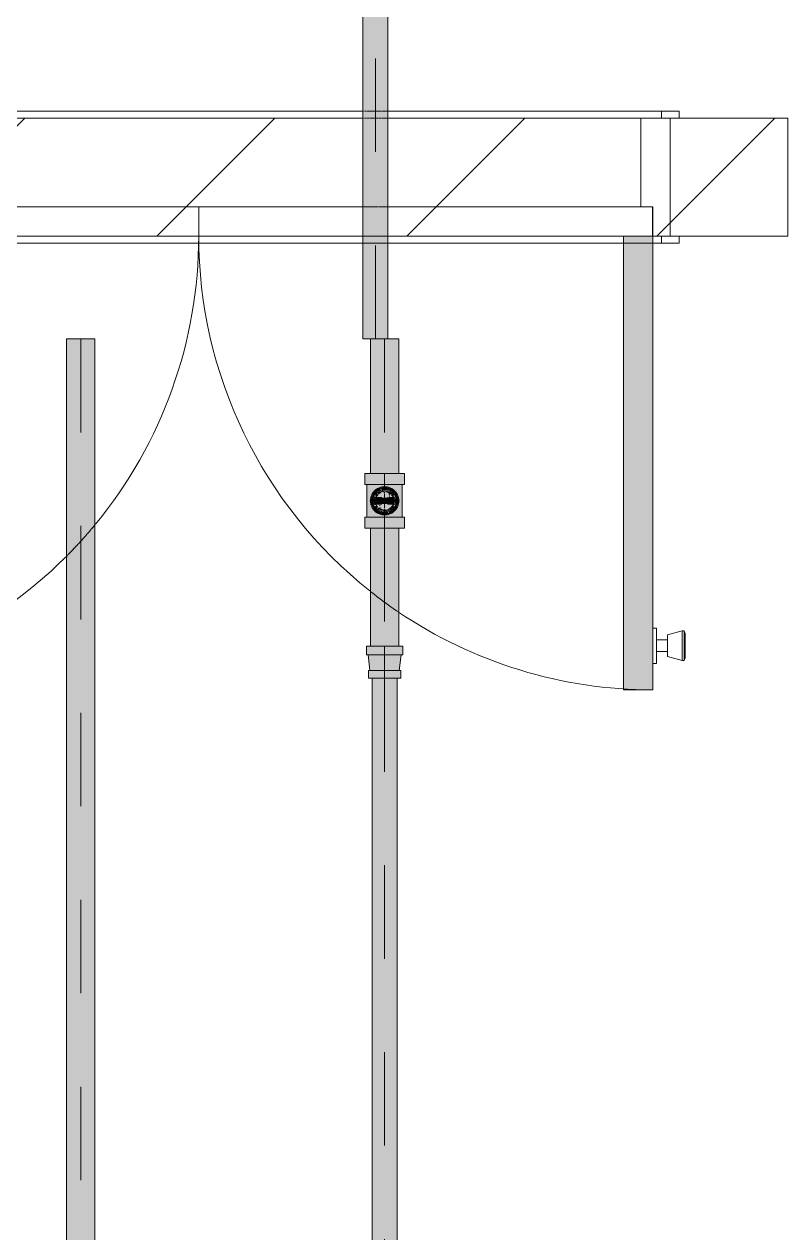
# Model space of a CAD drawing. Header units: millimetres. Extents: x -4000 to 187956, y -58990 to 162485.
# Drawn here: x 31154 to 32450, y 133207 to 135259 of the extents above; entities that cross this region are included whole.
import ezdxf

# ---------------------------------------------------------------- set-up
doc = ezdxf.new("R2010")
doc.units = ezdxf.units.MM
for name, pattern in [('Dash', [600, 300, -300]), ('Dash 1_16_', [317.5, 158.75, -158.75]), ('Dash_2_', [635, 317.5, -317.5])]:
    doc.linetypes.add(name, pattern=pattern)
for name, color, linetype, lineweight in [('A-DETL-GENF', 92, 'Continuous', 9), ('A-DOOR', 31, 'Continuous', 13), ('A-DOOR-FRAM', 31, 'Continuous', 13), ('A-DOOR-HDLN', 31, 'Dash_2_', 13), ('A-WALL', 113, 'Continuous', 13), ('A-WALL-PATT', 111, 'Continuous', 13), ('F-SPRN', 3, 'Continuous', 9), ('P-PIPE', 3, 'Continuous', 9), ('P-PIPE-CNTR', 3, 'Continuous', 9)]:
    doc.layers.add(name, color=color, linetype=linetype, lineweight=lineweight)

# ---------------------------------------------------------------- blocks, each defined once
blk = doc.blocks.new('dcc5a - 1600X2200-V668-0_000')
at = {"layer": 'A-DOOR', "lineweight": 15, "transparency": 33554534}
blk.add_hatch(color=256, dxfattribs=at).paths.add_polyline_path([(-313.2, 924.7), (-363.2, 924.7), (-363.2, 154.2), (-313.2, 154.2), (-313.2, 853.6)])
at = {"layer": 'A-DETL-GENF', "color": 250}
for p, q in [((-416.4, 874.7), (-418.2, 870.2)), ((-418.2, 870.2), (-418.2, 829.2)), ((-418.2, 829.2), (-418.2, 870.2)), ((-412.9, 874.7), (-416.4, 874.7)), ((-416.4, 874.7), (-416.4, 824.7)), ((-416.4, 824.7), (-416.4, 874.7)), ((-388.2, 868.3), (-412.9, 874.7)), ((-412.9, 874.7), (-412.9, 824.7)), ((-412.9, 824.7), (-412.9, 874.7)), ((-388.2, 868.3), (-388.2, 831.1)), ((-388.2, 831.1), (-388.2, 868.3)), ((-363.2, 879.7), (-369.2, 879.7)), ((-369.2, 879.7), (-369.2, 819.7)), ((-369.2, 819.7), (-369.2, 879.7)), ((-363.2, 879.7), (-363.2, 819.7)), ((-363.2, 819.7), (-363.2, 879.7)), ((-369.2, 859.7), (-388.2, 859.7)), ((-388.2, 859.7), (-388.2, 839.7)), ((-388.2, 839.7), (-388.2, 859.7)), ((-369.2, 839.7), (-369.2, 859.7)), ((-369.2, 859.7), (-369.2, 839.7)), ((-418.2, 829.2), (-416.4, 824.7)), ((-416.4, 824.7), (-412.9, 824.7)), ((-412.9, 824.7), (-388.2, 831.1)), ((-388.2, 839.7), (-369.2, 839.7)), ((-369.2, 819.7), (-363.2, 819.7))]:
    blk.add_line(p, q, dxfattribs=at)
at = {"layer": 'A-DOOR', "color": 5, "lineweight": 15}
for p, q in [((-363.2, 924.7), (-363.2, 154.2)), ((-313.2, 924.7), (-363.2, 924.7)), ((-363.2, 924.7), (-363.2, 154.2)), ((-313.2, 924.7), (-363.2, 924.7)), ((-313.2, 154.2), (-313.2, 924.7)), ((-313.2, 154.2), (-313.2, 924.7)), ((-407.7, 154.2), (-407.7, 166.2)), ((-407.7, 166.2), (-363.2, 166.2)), ((-313.2, 166.2), (86.5, 166.2)), ((128.5, 166.2), (1127.8, 166.2)), ((-407.7, -57.8), (-407.7, -45.8)), ((86.6, -57.8), (-407.7, -57.8)), ((1222.3, -57.8), (128.5, -57.8))]:
    blk.add_line(p, q, dxfattribs=at)
at = {"layer": 'A-DOOR', "color": 171, "lineweight": 15}
for p, q in [((-407.7, 154.2), (-407.7, 166.2)), ((-407.7, 166.2), (-377.7, 166.2)), ((-377.7, 166.2), (-377.7, 154.2)), ((-377.7, 166.2), (-377.7, 154.2)), ((-363.2, 166.2), (-377.7, 166.2)), ((86.5, 166.2), (-313.2, 166.2)), ((1127.8, 166.2), (128.5, 166.2)), ((-363.2, 154.2), (-407.7, 154.2)), ((-392.7, 154.2), (-392.7, -45.8)), ((-313.2, 154.2), (-363.2, 154.2)), ((-363.2, 154.2), (-313.2, 154.2)), ((-363.2, 154.2), (-313.2, 154.2)), ((-363.2, 154.2), (86.5, 154.2)), ((86.5, 154.2), (-313.2, 154.2)), ((1127.8, 154.2), (128.5, 154.2)), ((128.5, 154.2), (1177.8, 154.2)), ((-407.7, -57.8), (-407.7, -45.8)), ((-407.7, -45.8), (86.6, -45.8)), ((-377.7, -57.8), (-407.7, -57.8)), ((-392.7, -45.8), (86.6, -45.8)), ((-377.7, -45.8), (-377.7, -57.8)), ((-377.7, -45.8), (-377.7, -57.8)), ((-377.7, -57.8), (86.6, -57.8)), ((128.5, -45.8), (1222.3, -45.8)), ((128.5, -45.8), (1207.3, -45.8)), ((128.5, -57.8), (1192.3, -57.8))]:
    blk.add_line(p, q, dxfattribs=at)
at = {"layer": 'A-DOOR', "color": 173, "lineweight": 15}
blk.add_line((-363.2, 166.2), (-313.2, 166.2), dxfattribs=at)
at = {"layer": 'A-DOOR', "color": 161, "lineweight": 15}
for p, q in [((-313.2, 166.2), (-363.2, 166.2)), ((-392.7, 154.2), (-407.7, 154.2)), ((-407.7, -45.8), (-392.7, -45.8))]:
    blk.add_line(p, q, dxfattribs=at)
at = {"layer": 'A-DOOR', "color": 204, "lineweight": 15}
for p, q in [((87.2, 166.2), (89.1, 166.2)), ((89.3, 166.2), (92.3, 166.2)), ((92.6, 166.2), (96.6, 166.2)), ((97, 166.2), (101.6, 166.2)), ((102.1, 166.2), (107, 166.2)), ((107.5, 166.2), (112.5, 166.2)), ((113, 166.2), (117.6, 166.2)), ((118.1, 166.2), (122, 166.2)), ((122.4, 166.2), (125.5, 166.2)), ((125.8, 166.2), (127.7, 166.2)), ((88.8, -57.8), (87.2, -57.8)), ((91.9, -57.8), (89.3, -57.8)), ((96, -57.8), (92.6, -57.8)), ((121.4, -57.8), (97, -57.8)), ((125, -57.8), (122.4, -57.8)), ((127.4, -57.8), (125.8, -57.8))]:
    blk.add_line(p, q, dxfattribs=at)
at = {"layer": 'A-DOOR', "color": 223, "lineweight": 15}
for p, q in [((89.1, 166.2), (87.2, 166.2)), ((92.3, 166.2), (89.3, 166.2)), ((96.6, 166.2), (92.6, 166.2)), ((101.6, 166.2), (97, 166.2)), ((107, 166.2), (102.1, 166.2)), ((112.5, 166.2), (107.5, 166.2)), ((117.6, 166.2), (113, 166.2)), ((122, 166.2), (118.1, 166.2)), ((125.5, 166.2), (122.4, 166.2)), ((127.7, 166.2), (125.8, 166.2)), ((89.1, 154.2), (87.2, 154.2)), ((87.2, 154.2), (89.1, 154.2)), ((92.3, 154.2), (89.3, 154.2)), ((89.3, 154.2), (92.3, 154.2)), ((96.5, 154.2), (92.6, 154.2)), ((92.6, 154.2), (96.5, 154.2)), ((101.6, 154.2), (97, 154.2)), ((97, 154.2), (101.6, 154.2)), ((107, 154.2), (102.1, 154.2)), ((102.1, 154.2), (107, 154.2)), ((112.4, 154.2), (107.5, 154.2)), ((107.5, 154.2), (112.4, 154.2)), ((117.5, 154.2), (113, 154.2)), ((113, 154.2), (117.5, 154.2)), ((122, 154.2), (118.1, 154.2)), ((118.1, 154.2), (122, 154.2)), ((125.4, 154.2), (122.4, 154.2)), ((122.4, 154.2), (125.4, 154.2)), ((127.7, 154.2), (125.8, 154.2)), ((125.8, 154.2), (127.7, 154.2)), ((87.2, -45.8), (88.8, -45.8)), ((87.2, -45.8), (88.8, -45.8)), ((87.2, -57.8), (88.8, -57.8)), ((89.3, -45.8), (91.9, -45.8)), ((89.3, -45.8), (91.9, -45.8)), ((89.3, -57.8), (91.9, -57.8)), ((92.6, -45.8), (96, -45.8)), ((92.6, -45.8), (96, -45.8)), ((92.6, -57.8), (96, -57.8)), ((97, -45.8), (100.9, -45.8)), ((97, -45.8), (100.9, -45.8)), ((97, -57.8), (121.4, -57.8)), ((102.1, -45.8), (116.9, -45.8)), ((102.1, -45.8), (116.9, -45.8)), ((118.1, -45.8), (121.5, -45.8)), ((118.1, -45.8), (121.5, -45.8)), ((122.4, -45.8), (125, -45.8)), ((122.4, -45.8), (125, -45.8)), ((122.4, -57.8), (125, -57.8)), ((125.8, -45.8), (127.4, -45.8)), ((125.8, -45.8), (127.4, -45.8)), ((125.8, -57.8), (127.4, -57.8))]:
    blk.add_line(p, q, dxfattribs=at)
at = {"layer": 'A-DOOR', "color": 151, "lineweight": 15}
for p, q in [((-377.7, 154.2), (-392.7, 154.2)), ((-377.7, 154.2), (-363.2, 154.2)), ((-363.2, 154.2), (-313.2, 154.2)), ((-313.2, 154.2), (86.5, 154.2)), ((128.5, 154.2), (1127.8, 154.2)), ((-392.7, -45.8), (-377.7, -45.8)), ((86.6, -45.8), (-377.7, -45.8)), ((1192.3, -45.8), (128.5, -45.8))]:
    blk.add_line(p, q, dxfattribs=at)
at = {"layer": 'A-DOOR', "color": 241, "lineweight": 15}
for p, q in [((87.2, 154.2), (89.1, 154.2)), ((89.3, 154.2), (92.3, 154.2)), ((92.6, 154.2), (96.5, 154.2)), ((97, 154.2), (101.6, 154.2)), ((102.1, 154.2), (107, 154.2)), ((107.5, 154.2), (112.4, 154.2)), ((113, 154.2), (117.5, 154.2)), ((118.1, 154.2), (122, 154.2)), ((122.4, 154.2), (125.4, 154.2)), ((125.8, 154.2), (127.7, 154.2)), ((88.8, -45.8), (87.2, -45.8)), ((91.9, -45.8), (89.3, -45.8)), ((96, -45.8), (92.6, -45.8)), ((100.9, -45.8), (97, -45.8)), ((116.9, -45.8), (102.1, -45.8)), ((121.5, -45.8), (118.1, -45.8)), ((125, -45.8), (122.4, -45.8)), ((127.4, -45.8), (125.8, -45.8))]:
    blk.add_line(p, q, dxfattribs=at)
at = {"layer": 'A-DOOR', "color": 5, "lineweight": 15}
for centre, start, end in [((-363.2, 154.2), 55.9345, 90), ((1177.8, 154.2), 90, 135.2902), ((-363.2, 154.2), 0, 51.4478), ((1177.8, 154.2), 140.5914, 180)]:
    blk.add_arc(centre, 770.5, start, end, dxfattribs=at)
at = {"layer": 'A-DOOR', "color": 204, "lineweight": 15}
for centre, start, end in [((-363.2, 154.2), 55.7017, 55.858), ((-363.2, 154.2), 51.6287, 55.6339), ((1177.8, 154.2), 137.1688, 137.7987), ((1177.8, 154.2), 136.5562, 137.1428), ((1177.8, 154.2), 136.0302, 136.5336), ((1177.8, 154.2), 135.6266, 136.0126), ((1177.8, 154.2), 135.3729, 135.6154), ((1177.8, 154.2), 139.0969, 139.6931), ((1177.8, 154.2), 138.4834, 139.0714), ((1177.8, 154.2), 137.8261, 138.4566), ((1177.8, 154.2), 140.1938, 140.4817), ((1177.8, 154.2), 139.7175, 140.1753)]:
    blk.add_arc(centre, 770.5, start, end, dxfattribs=at)
at = {"layer": 'A-DOOR-FRAM', "color": 81, "lineweight": 15}
for p, q in [((-392.7, -45.8), (-392.7, 154.2)), ((-392.7, 154.2), (-363.2, 154.2)), ((-362.7, 154.2), (-362.7, 104.2)), ((-362.7, 154.2), (-362.7, 104.2)), ((-313.2, 154.2), (86.5, 154.2)), ((128.5, 154.2), (1127.8, 154.2)), ((-362.7, 104.2), (-342.7, 104.2)), ((-362.7, 104.2), (86.5, 104.2)), ((-342.7, 104.2), (-342.7, -45.8)), ((-342.7, 104.2), (-342.7, -45.8)), ((86.5, 104.2), (-342.7, 104.2)), ((128.5, 104.2), (1177.3, 104.2)), ((1157.3, 104.2), (128.5, 104.2)), ((86.6, -45.8), (-392.7, -45.8)), ((1207.3, -45.8), (128.5, -45.8))]:
    blk.add_line(p, q, dxfattribs=at)
at = {"layer": 'A-DOOR-FRAM', "color": 71, "lineweight": 15}
for p, q in [((-392.7, 154.2), (-363.2, 154.2)), ((-363.2, 154.2), (-313.2, 154.2)), ((-313.2, 154.2), (-362.7, 154.2)), ((86.5, 154.2), (-313.2, 154.2)), ((1127.8, 154.2), (128.5, 154.2)), ((-342.7, -45.8), (-392.7, -45.8)), ((-342.7, -45.8), (86.6, -45.8)), ((128.5, -45.8), (1157.3, -45.8))]:
    blk.add_line(p, q, dxfattribs=at)
at = {"layer": 'A-DOOR-FRAM', "color": 91, "lineweight": 15}
blk.add_line((-392.7, -45.8), (-392.7, 154.2), dxfattribs=at)
at = {"layer": 'A-DOOR-FRAM', "color": 43, "lineweight": 15}
for p, q in [((87.2, 154.2), (89.1, 154.2)), ((89.3, 154.2), (92.3, 154.2)), ((92.6, 154.2), (96.5, 154.2)), ((97, 154.2), (101.6, 154.2)), ((102.1, 154.2), (107, 154.2)), ((107.5, 154.2), (112.4, 154.2)), ((113, 154.2), (117.5, 154.2)), ((118.1, 154.2), (122, 154.2)), ((122.4, 154.2), (125.4, 154.2)), ((125.8, 154.2), (127.7, 154.2)), ((87.2, 104.2), (89, 104.2)), ((89, 104.2), (87.2, 104.2)), ((89.3, 104.2), (92.2, 104.2)), ((92.2, 104.2), (89.3, 104.2)), ((92.6, 104.2), (96.4, 104.2)), ((96.4, 104.2), (92.6, 104.2)), ((97, 104.2), (101.4, 104.2)), ((101.4, 104.2), (97, 104.2)), ((102.1, 104.2), (106.8, 104.2)), ((106.8, 104.2), (102.1, 104.2)), ((107.5, 104.2), (112.3, 104.2)), ((112.3, 104.2), (107.5, 104.2)), ((113, 104.2), (117.4, 104.2)), ((117.4, 104.2), (113, 104.2)), ((118.1, 104.2), (121.9, 104.2)), ((121.9, 104.2), (118.1, 104.2)), ((122.4, 104.2), (125.3, 104.2)), ((125.3, 104.2), (122.4, 104.2)), ((125.8, 104.2), (127.6, 104.2)), ((127.6, 104.2), (125.8, 104.2)), ((88.8, -45.8), (87.2, -45.8)), ((91.9, -45.8), (89.3, -45.8)), ((96, -45.8), (92.6, -45.8)), ((100.9, -45.8), (97, -45.8)), ((116.9, -45.8), (102.1, -45.8)), ((121.5, -45.8), (118.1, -45.8)), ((125, -45.8), (122.4, -45.8)), ((127.4, -45.8), (125.8, -45.8))]:
    blk.add_line(p, q, dxfattribs=at)
at = {"layer": 'A-DOOR-FRAM', "color": 21, "lineweight": 15}
for p, q in [((89.1, 154.2), (87.2, 154.2)), ((92.3, 154.2), (89.3, 154.2)), ((96.5, 154.2), (92.6, 154.2)), ((101.6, 154.2), (97, 154.2)), ((107, 154.2), (102.1, 154.2)), ((112.4, 154.2), (107.5, 154.2)), ((117.5, 154.2), (113, 154.2)), ((122, 154.2), (118.1, 154.2)), ((125.4, 154.2), (122.4, 154.2)), ((127.7, 154.2), (125.8, 154.2)), ((87.2, -45.8), (88.8, -45.8)), ((89.3, -45.8), (91.9, -45.8)), ((92.6, -45.8), (96, -45.8)), ((97, -45.8), (100.9, -45.8)), ((102.1, -45.8), (116.9, -45.8)), ((118.1, -45.8), (121.5, -45.8)), ((122.4, -45.8), (125, -45.8)), ((125.8, -45.8), (127.4, -45.8))]:
    blk.add_line(p, q, dxfattribs=at)
at = {"layer": 'A-DOOR-HDLN', "color": 171, "linetype": 'Dash', "lineweight": 15}
for p, q in [((-363.2, 154.2), (-363.2, 104.2)), ((86.5, 154.2), (-363.2, 154.2)), ((1177.8, 154.2), (128.5, 154.2)), ((407.3, 104.2), (407.3, 154.2)), ((-363.2, 104.2), (86.5, 104.2)), ((128.5, 104.2), (1177.8, 104.2))]:
    blk.add_line(p, q, dxfattribs=at)
at = {"layer": 'A-DOOR-HDLN', "color": 223, "linetype": 'Dash', "lineweight": 15}
for p, q in [((89.1, 154.2), (87.2, 154.2)), ((92.3, 154.2), (89.3, 154.2)), ((96.5, 154.2), (92.6, 154.2)), ((101.6, 154.2), (97, 154.2)), ((107, 154.2), (102.1, 154.2)), ((112.4, 154.2), (107.5, 154.2)), ((117.5, 154.2), (113, 154.2)), ((122, 154.2), (118.1, 154.2)), ((125.4, 154.2), (122.4, 154.2)), ((127.7, 154.2), (125.8, 154.2)), ((87.2, 104.2), (89, 104.2)), ((89.3, 104.2), (92.2, 104.2)), ((92.6, 104.2), (96.4, 104.2)), ((97, 104.2), (101.4, 104.2)), ((102.1, 104.2), (106.8, 104.2)), ((107.5, 104.2), (112.3, 104.2)), ((113, 104.2), (117.4, 104.2)), ((118.1, 104.2), (121.9, 104.2)), ((122.4, 104.2), (125.3, 104.2)), ((125.8, 104.2), (127.6, 104.2))]:
    blk.add_line(p, q, dxfattribs=at)
blk = doc.blocks.new('CMF2_NHAXUONG_A_rvt-1-0_000')
at = {"layer": 'A-WALL-PATT', "lineweight": 9}
h = blk.add_hatch(dxfattribs=at)
h.set_pattern_fill('FP_13', color=250, style=0, pattern_type=2)
h.set_pattern_definition([(45, (0, 0), (-212.13203, 212.13203), [])])
h.paths.add_polyline_path([(27550, 134899.6), (32449.8, 134899.6), (32449.8, 135099.6), (27349.8, 135099.6), (27350, 134899.6)])
at = {"layer": 'A-WALL', "color": 90, "lineweight": 15}
for p, q in [((31729.1, 135099.6), (29270.9, 135099.6)), ((32449.8, 135099.6), (31770.9, 135099.6)), ((32449.8, 134899.6), (32449.8, 135099.6)), ((29271, 134899.6), (31729, 134899.6)), ((31771, 134899.6), (32449.8, 134899.6))]:
    blk.add_line(p, q, dxfattribs=at)
at = {"layer": 'A-WALL', "color": 53, "lineweight": 15}
for p, q in [((31729.1, 135099.6), (30650.2, 135099.6)), ((32250.2, 135099.6), (31770.9, 135099.6)), ((32250.2, 134899.6), (32250.2, 135099.6)), ((32265.2, 135099.6), (32250.2, 135099.6)), ((30729.7, 134899.6), (31729, 134899.6)), ((31771, 134899.6), (32170.7, 134899.6)), ((32220.7, 134899.6), (32250.2, 134899.6)), ((32250.2, 134899.6), (32265.2, 134899.6))]:
    blk.add_line(p, q, dxfattribs=at)
at = {"layer": 'A-WALL', "color": 14, "lineweight": 15}
for p, q in [((31731.7, 135099.6), (31730.1, 135099.6)), ((31735.1, 135099.6), (31732.5, 135099.6)), ((31739.5, 135099.6), (31736.1, 135099.6)), ((31755.5, 135099.6), (31740.6, 135099.6)), ((31760.5, 135099.6), (31756.6, 135099.6)), ((31764.9, 135099.6), (31761.5, 135099.6)), ((31768.3, 135099.6), (31765.7, 135099.6)), ((31770.4, 135099.6), (31768.7, 135099.6)), ((31729.9, 134899.6), (31731.7, 134899.6)), ((31732.1, 134899.6), (31735.1, 134899.6)), ((31735.5, 134899.6), (31739.5, 134899.6)), ((31740, 134899.6), (31744.5, 134899.6)), ((31745.1, 134899.6), (31750, 134899.6)), ((31750.6, 134899.6), (31755.5, 134899.6)), ((31756, 134899.6), (31760.5, 134899.6)), ((31761, 134899.6), (31764.9, 134899.6)), ((31765.3, 134899.6), (31768.3, 134899.6)), ((31768.5, 134899.6), (31770.4, 134899.6))]:
    blk.add_line(p, q, dxfattribs=at)
at = {"layer": 'A-WALL', "color": 23, "lineweight": 15}
for p, q in [((31731.7, 135099.6), (31730.1, 135099.6)), ((31735.1, 135099.6), (31732.5, 135099.6)), ((31739.5, 135099.6), (31736.1, 135099.6)), ((31755.5, 135099.6), (31740.6, 135099.6)), ((31760.5, 135099.6), (31756.6, 135099.6)), ((31764.9, 135099.6), (31761.5, 135099.6)), ((31768.3, 135099.6), (31765.7, 135099.6)), ((31770.4, 135099.6), (31768.7, 135099.6)), ((31729.9, 134899.6), (31731.7, 134899.6)), ((31732.1, 134899.6), (31735.1, 134899.6)), ((31735.5, 134899.6), (31739.5, 134899.6)), ((31740, 134899.6), (31744.5, 134899.6)), ((31745.1, 134899.6), (31750, 134899.6)), ((31750.6, 134899.6), (31755.5, 134899.6)), ((31756, 134899.6), (31760.5, 134899.6)), ((31761, 134899.6), (31764.9, 134899.6)), ((31765.3, 134899.6), (31768.3, 134899.6)), ((31768.5, 134899.6), (31770.4, 134899.6))]:
    blk.add_line(p, q, dxfattribs=at)
at = {"layer": 'A-WALL', "color": 35, "lineweight": 15}
for p, q in [((32250.2, 134899.6), (32250.2, 135099.6)), ((32449.8, 135099.6), (32265.2, 135099.6)), ((32449.8, 135099.6), (32449.8, 134899.6)), ((32265.2, 134899.6), (32449.8, 134899.6))]:
    blk.add_line(p, q, dxfattribs=at)
at = {"layer": 'A-WALL', "color": 31, "lineweight": 15}
blk.add_line((32170.7, 134899.6), (32220.7, 134899.6), dxfattribs=at)
at = {"layer": 'A-DOOR', "color": 250, "lineweight": 9, "rotation": 180}
blk.add_blockref('dcc5a - 1600X2200-V668-0_000', (31857.5, 135053.8), dxfattribs=at)
blk = doc.blocks.new('Sprinkler_Up - DN20-V223-0_000')
at = {"layer": 'F-SPRN', "transparency": 33554534}
for points in [[(-13.5, 0), (-3.9, 0.7), (-1.7, 2.9), (-1.2, 3.5), (-0.6, 4), (0.6, 4), (1.2, 3.5), (1.7, 2.9), (4.6, 0), (22.2, 0), (18, 13.1), (6.9, 21.2), (-6.9, 21.2), (-18, 13.1), (-22.2, 0)], [(0, -21.2), (6.9, -21.2), (18, -13.1), (22.2, 0), (3.9, -0.7), (1.7, -2.9), (1.2, -3.5), (0.6, -4), (-0.6, -4), (-1.2, -3.5), (-1.7, -2.9), (-4.6, 0), (-22.2, 0), (-18, -13.1), (-6.9, -21.2)], [(0, -16.7), (4.3, -16.1), (11.8, -11.8), (16.1, -4.3), (16.1, 4.3), (11.8, 11.8), (8.3, 14.4), (0, 16.7), (-4.3, 16.1), (-11.8, 11.8), (-16.1, 4.3), (-16.1, -4.3), (-11.8, -11.8), (-8.3, -14.4)], [(0, -15.6), (7.8, -13.5), (13.5, -7.8), (15.1, -4), (15.1, 4), (13.5, 7.8), (7.8, 13.5), (0, 15.6), (-7.8, 13.5), (-11, 11), (-15.1, 4), (-15.1, -4), (-11, -11), (-7.8, -13.5)], [(-10.9, -5.5), (-10.9, 5.4), (-14.5, 5.4), (-14.5, -5.5)], [(-7.7, -5.5), (-7.7, 5.4), (-10.9, 5.4), (-10.9, -5.5)], [(0, -5.5), (0, 5.4), (-7.7, 5.4), (-7.7, -5.5)], [(0, 0), (5.7, 0), (2.9, 4.9), (-2.9, 4.9), (-5.7, 0)], [(-2.9, -4.9), (2.9, -4.9), (5.7, 0), (-5.7, 0)], [(-4.6, 0), (4.6, 0), (0, 4.6)], [(0, -4.6), (4.6, 0), (-4.6, 0)], [(0, -2.6), (1.3, 0), (-1.8, 0)], [(-1.3, 0), (1.8, 0), (0, 2.6)], [(7.7, -5.5), (7.7, 5.4), (0, 5.4), (0, -5.5)], [(10.9, -5.5), (10.9, 5.4), (7.7, 5.4), (7.7, -5.5)], [(14.5, -5.5), (14.5, 5.4), (10.9, 5.4), (10.9, -5.5)]]:
    blk.add_hatch(color=1, dxfattribs=at).paths.add_polyline_path(points)
at = {"layer": 'F-SPRN', "color": 1}
for p, q in [((-11.5, 5.4), (-14.5, 5.4)), ((-14.5, 5.4), (-11.3, 5.4)), ((-14.5, 5.4), (-14.5, 3.7)), ((-14.5, 3.3), (-14.5, 0)), ((-11.5, 5.4), (-11.5, 4)), ((-10.9, 1.9), (-10.9, 3.6)), ((-10.8, 5.4), (-8, 5.4)), ((-8.1, 5.4), (-10.8, 5.4)), ((-8.1, 5.4), (-8.1, 2.8)), ((-8.1, 2.5), (-8.1, 0.7)), ((-7.7, 4.8), (-7.7, 2.7)), ((-7.7, 4.8), (-7.7, 2.7)), ((-7.7, 2.1), (-7.7, 0.5)), ((-7.7, 2.1), (-7.7, 0.5)), ((-6.7, 5.4), (-4.7, 5.4)), ((-5.8, 3.8), (-5.8, 2.2)), ((-2.1, 0), (-2.1, 0)), ((-2.1, 0), (-2.1, -0.1)), ((-0.6, 2), (-0.6, 2)), ((-0.5, 2), (-0.6, 2)), ((-0.4, 2), (-0.5, 2)), ((-0.3, 2.1), (-0.4, 2)), ((0, 2.1), (-0.1, 2.1)), ((1.3, 1.7), (1.2, 1.7)), ((1.3, 1.6), (1.3, 1.7)), ((2.1, 0), (2.1, 0.1)), ((2.1, 0), (2.1, 0)), ((4.7, 5.4), (6.5, 5.4)), ((7.7, 5.4), (10.8, 5.4)), ((7.7, 5.2), (7.7, 2.7)), ((7.7, 5.2), (7.7, 2.7)), ((7.7, 2.3), (7.7, 0.5)), ((7.7, 2.3), (7.7, 0.5)), ((10.8, 5.4), (8.1, 5.4)), ((8.1, 5.4), (8.1, 2.8)), ((8.1, 2.5), (8.1, 0.4)), ((10.9, 5.4), (14.5, 5.4)), ((10.9, 3.6), (10.9, 0.2)), ((14.5, 5.4), (11.5, 5.4)), ((11.5, 5.4), (11.5, 4)), ((11.5, 3), (11.5, 0.2)), ((14.5, 5.4), (14.5, -5.5)), ((-14.5, -1.3), (-14.5, -3.7)), ((-11.1, -5.5), (-14.5, -5.5)), ((-14.5, -5.5), (-11.5, -5.5)), ((-10.9, -2.6), (-10.9, -1.3)), ((-10.8, -5.5), (-8.1, -5.5)), ((-7.8, -5.5), (-10.8, -5.5)), ((-8.1, -4.2), (-8.1, -5.5)), ((-7.7, -2.7), (-7.7, -4)), ((-7.7, -2.7), (-7.7, -4)), ((-7, -5.5), (-5.8, -5.5)), ((-4.8, -5.5), (-7, -5.5)), ((-5.8, -2.3), (-5.8, -3.8)), ((-2.1, -0.1), (-2.1, -0.2)), ((0, -2.1), (0.1, -2.1)), ((7, -5.5), (4.8, -5.5)), ((5.8, -2.2), (5.8, -3.8)), ((5.8, -5.5), (7, -5.5)), ((7.7, -0.5), (7.7, -2.3)), ((7.7, -0.5), (7.7, -2.3)), ((7.7, -2.7), (7.7, -5.4)), ((7.7, -2.7), (7.7, -5.4)), ((10.8, -5.5), (7.7, -5.5)), ((8.1, -0.4), (8.1, -2.5)), ((8.1, -2.8), (8.1, -5.5)), ((8.1, -5.5), (10.8, -5.5)), ((10.9, -0.2), (10.9, -3.6)), ((14.5, -5.5), (10.9, -5.5)), ((11.5, -0.2), (11.5, -3)), ((11.5, -4), (11.5, -5.5)), ((11.5, -5.5), (14.5, -5.5))]:
    blk.add_line(p, q, dxfattribs=at)
at = {"layer": 'F-SPRN', "color": 1, "flags": 128}
for points in [[(-0.8, 1.9), (-0.9, 1.9), (-0.9, 1.9), (-1, 1.8), (-1.1, 1.8), (-1.2, 1.7), (-1.2, 1.7), (-1.3, 1.6), (-1.4, 1.6), (-1.4, 1.5), (-1.5, 1.5), (-1.5, 1.4), (-1.6, 1.3), (-1.6, 1.3), (-1.7, 1.2), (-1.7, 1.1), (-1.8, 1.1), (-1.8, 1), (-1.9, 0.9), (-1.9, 0.8), (-1.9, 0.8), (-2, 0.7), (-2, 0.6), (-2, 0.5), (-2, 0.5), (-2, 0.4), (-2.1, 0.3), (-2.1, 0.2), (-2.1, 0.1), (-2.1, 0)], [(-0.6, 2), (-0.7, 2), (-0.8, 1.9)], [(-0.1, 2.1), (-0.1, 2.1), (-0.2, 2.1), (-0.3, 2.1)], [(1.2, 1.7), (1.1, 1.7), (1.1, 1.8), (1, 1.8), (0.9, 1.9), (0.8, 1.9), (0.8, 1.9), (0.7, 2), (0.6, 2), (0.5, 2), (0.4, 2), (0.4, 2), (0.3, 2.1), (0.2, 2.1), (0.1, 2.1), (0, 2.1)], [(2.1, 0.1), (2.1, 0.2), (2.1, 0.2), (2.1, 0.3), (2, 0.4), (2, 0.5), (2, 0.6), (2, 0.7), (1.9, 0.7), (1.9, 0.8), (1.9, 0.9), (1.8, 1), (1.8, 1), (1.8, 1.1), (1.7, 1.2), (1.7, 1.2), (1.6, 1.3), (1.6, 1.4), (1.5, 1.4), (1.4, 1.5), (1.4, 1.5), (1.3, 1.6)], [(-2.1, -0.2), (-2.1, -0.2), (-2.1, -0.3)], [(-2.1, -0.3), (-2, -0.4), (-2, -0.5), (-2, -0.6), (-2, -0.7), (-1.9, -0.7), (-1.9, -0.8), (-1.9, -0.9), (-1.8, -1), (-1.8, -1), (-1.8, -1.1), (-1.7, -1.2), (-1.7, -1.2), (-1.6, -1.3), (-1.6, -1.4), (-1.5, -1.4), (-1.4, -1.5), (-1.4, -1.5), (-1.3, -1.6), (-1.3, -1.7), (-1.2, -1.7), (-1.1, -1.7), (-1.1, -1.8), (-1, -1.8), (-0.9, -1.9), (-0.8, -1.9), (-0.8, -1.9), (-0.7, -2), (-0.6, -2), (-0.5, -2), (-0.4, -2), (-0.4, -2), (-0.3, -2.1), (-0.2, -2.1), (-0.1, -2.1), (0, -2.1)], [(0.1, -2.1), (0.1, -2.1), (0.2, -2.1), (0.3, -2.1), (0.4, -2), (0.5, -2), (0.6, -2), (0.6, -2), (0.7, -2), (0.8, -1.9), (0.9, -1.9), (0.9, -1.9), (1, -1.8), (1.1, -1.8), (1.2, -1.7), (1.2, -1.7), (1.3, -1.6), (1.4, -1.6), (1.4, -1.5), (1.5, -1.5), (1.5, -1.4), (1.6, -1.3), (1.6, -1.3), (1.7, -1.2), (1.7, -1.1), (1.8, -1.1), (1.8, -1), (1.9, -0.9), (1.9, -0.8), (1.9, -0.8), (2, -0.7), (2, -0.6), (2, -0.5), (2, -0.5), (2, -0.4), (2.1, -0.3), (2.1, -0.2), (2.1, -0.1), (2.1, 0)]]:
    blk.add_lwpolyline(points, dxfattribs=at)
at = {"layer": 'F-SPRN', "color": 1}
for radius, start, end in [(22.2, 360, 180), (21.9, 108.2621, 125.7507), (21.9, 99.348, 107.901), (21.9, 90.145, 98.8503), (21.9, 72.5583, 89.4624), (21.9, 54.2493, 71.7379), (21.9, 165.6773, 179.2615), (21.9, 144.7698, 164.8151), (21.9, 126.6942, 143.2701), (16.7, 167.6802, 180), (16.7, 167.6802, 180), (16.7, 155.3879, 164.9693), (16.7, 155.3879, 164.9693), (15.6, 166.4265, 180), (15.6, 166.4265, 180), (15.6, 150.9409, 165), (15.6, 159.6139, 165), (16.7, 136.7213, 149.931), (16.7, 136.7213, 149.931), (15.6, 150.9409, 156.3845), (15.6, 138.4214, 150), (15.6, 138.4214, 150), (16.7, 121.4181, 130.5751), (16.7, 121.4181, 130.5751), (15.6, 120.5262, 133.2078), (15.6, 120.5262, 133.2078), (16.7, 106.5995, 120), (16.7, 106.5995, 120), (15.6, 114.4363, 119.9813), (15.6, 114.4363, 119.9813), (4.63, 155.7832, 180), (4.63, 155.7832, 180), (16.7, 96.4143, 105), (16.7, 96.4143, 105), (4.63, 109.0192, 138.2703), (4.63, 109.0192, 138.2703), (15.6, 95.5762, 100.6843), (15.6, 95.5762, 100.6843), (2.56, 109.0192, 168.8278), (2.56, 109.0192, 168.8278), (2.04, 109.0192, 180), (16.7, 83.0684, 90), (16.7, 83.0684, 90), (4.63, 17.9592, 90), (4.63, 17.9592, 90), (3.81, 57.0577, 90), (2.56, 14.5599, 90), (2.56, 14.5599, 90), (2.04, 10.4703, 90), (15.6, 75.573, 80.5892), (15.6, 75.573, 80.5892), (3.81, 16.1605, 43.8358), (15.6, 67.5614, 74.5481), (15.6, 67.5614, 74.5481), (16.7, 60, 75), (16.7, 60, 75), (15.6, 60.0187, 65.5637), (15.6, 60.0187, 65.5637), (15.6, 46.7922, 60), (15.6, 46.7922, 60), (16.7, 49.4249, 58.5819), (16.7, 49.4249, 58.5819), (15.6, 30, 41.5786), (15.6, 30, 41.5786), (16.7, 30, 43.2787), (16.7, 30, 43.2787), (21.9, 36.7299, 53.3058), (15.6, 23.6155, 29.5646), (15.6, 15, 29.5646), (15.6, 15, 20.3861), (16.7, 15, 24.6121), (16.7, 15, 24.6121), (15.6, 360, 13.6618), (15.6, 0, 13.6618), (16.7, 360, 12.3198), (16.7, 0, 12.3198), (21.9, 15.1849, 35.2302), (21.9, 0.7385, 14.3227), (22.2, 180, 360), (21.9, 180.7385, 194.3227), (21.9, 195.1849, 215.2302), (21.9, 216.7299, 233.3058), (16.7, 180, 192.3198), (16.7, 180, 192.3198), (16.7, 195.0307, 204.6121), (16.7, 195.0307, 204.6121), (15.6, 181.9082, 193.6618), (15.6, 181.9082, 193.6618), (15.6, 197.3339, 209.5646), (15.6, 197.3339, 209.5646), (16.7, 210.069, 223.2787), (16.7, 210.069, 223.2787), (15.6, 212.5472, 221.5786), (15.6, 212.5472, 221.5786), (21.9, 234.2493, 251.7379), (16.7, 229.4249, 238.5819), (16.7, 229.4249, 238.5819), (15.6, 233.795, 240), (15.6, 233.795, 240), (16.7, 240, 255), (16.7, 240, 255), (15.6, 240.0187, 254.5481), (15.6, 240.0187, 254.5481), (4.63, 197.9592, 0), (4.63, 197.9592, 270), (15.6, 255, 267.64), (15.6, 255, 267.64), (3.81, 196.1605, 360), (2.56, 191.1677, 0), (2.56, 191.1677, 360), (2.04, 190.4703, 0), (16.7, 263.0684, 270), (16.7, 263.0684, 270), (4.63, 270, 360), (15.6, 275.5762, 280.6843), (15.6, 275.5762, 280.6843), (16.7, 276.4143, 285), (16.7, 276.4143, 285), (16.7, 286.5995, 300), (16.7, 286.5995, 300), (15.6, 294.4363, 299.9813), (15.6, 294.4363, 299.9813), (21.9, 288.2621, 305.7507), (15.6, 300, 313.2078), (15.6, 300, 313.2078), (16.7, 301.4181, 310.5751), (16.7, 301.4181, 310.5751), (15.6, 318.4214, 330), (15.6, 318.4214, 330), (16.7, 316.7213, 330), (16.7, 316.7213, 330), (21.9, 306.6942, 323.2701), (15.6, 330.4354, 345), (15.6, 330.4354, 336.3845), (15.6, 339.6139, 345), (15.6, 346.3382, 360), (15.6, 346.3382, 360), (16.7, 335.3879, 345), (16.7, 335.3879, 345), (16.7, 347.6802, 360), (16.7, 347.6802, 360), (21.9, 324.7698, 344.8151), (21.9, 345.6773, 359.2615), (21.9, 252.5583, 269.4624), (21.9, 270.145, 278.8503), (21.9, 279.348, 287.901)]:
    blk.add_arc((0, 0), radius, start, end, dxfattribs=at)
blk = doc.blocks.new('Steel_Transition_Threaded_HoaPhat - Standard-V190-0_000')
at = {"layer": 'P-PIPE', "lineweight": 13, "transparency": 33554534}
h = blk.add_hatch(color=1, dxfattribs=at)
h.paths.add_polyline_path([(6750, 128427.6), (6755.8, 128428.4), (6761.3, 128430.6), (6765.9, 128434.2), (6769.5, 128438.8), (6771.7, 128444.3), (6772.5, 128450.1), (6771.7, 128455.9), (6769.5, 128461.3), (6765.9, 128466), (6761.3, 128469.6), (6755.8, 128471.8), (6750, 128472.6), (6744.2, 128471.8), (6738.8, 128469.6), (6734.1, 128466), (6730.5, 128461.3), (6728.3, 128455.9), (6727.5, 128450.1), (6728.3, 128444.3), (6730.5, 128438.8), (6734.1, 128434.2), (6738.8, 128430.6), (6744.2, 128428.4)])
h.paths.add_polyline_path([(6750, 128430), (6744.8, 128430.7), (6740, 128432.7), (6735.8, 128435.9), (6732.6, 128440), (6730.6, 128444.9), (6729.9, 128450.1), (6730.6, 128455.3), (6732.6, 128460.1), (6735.8, 128464.3), (6740, 128467.5), (6744.8, 128469.5), (6750, 128470.2), (6755.2, 128469.5), (6760.1, 128467.5), (6764.2, 128464.3), (6767.4, 128460.1), (6769.4, 128455.3), (6770.1, 128450.1), (6769.4, 128444.9), (6767.4, 128440), (6764.2, 128435.9), (6760.1, 128432.7), (6755.2, 128430.7)])
for points in [[(6750, 128430), (6750, 128433.7), (6741.8, 128435.9), (6735.8, 128441.9), (6733.6, 128450.1), (6735.8, 128458.3), (6741.8, 128464.3), (6750, 128466.5), (6750, 128470.2), (6744.8, 128469.5), (6740, 128467.5), (6735.8, 128464.3), (6732.6, 128460.1), (6730.6, 128455.3), (6729.9, 128450.1), (6730.6, 128444.9), (6732.6, 128440), (6735.8, 128435.9), (6740, 128432.7), (6744.8, 128430.7)], [(6750, 128431.6), (6754.8, 128432.2), (6759.3, 128434.1), (6763.1, 128437), (6766, 128440.8), (6767.9, 128445.3), (6768.5, 128450.1), (6767.9, 128454.9), (6766, 128459.3), (6763.1, 128463.2), (6759.3, 128466.1), (6754.8, 128468), (6750, 128468.6), (6745.2, 128468), (6740.8, 128466.1), (6736.9, 128463.2), (6734, 128459.3), (6732.1, 128454.9), (6731.5, 128450.1), (6732.1, 128445.3), (6734, 128440.8), (6736.9, 128437), (6740.8, 128434.1), (6745.2, 128432.2)], [(6750, 128430), (6755.2, 128430.7), (6760.1, 128432.7), (6764.2, 128435.9), (6767.4, 128440), (6769.4, 128444.9), (6770.1, 128450.1), (6769.4, 128455.3), (6767.4, 128460.1), (6764.2, 128464.3), (6760.1, 128467.5), (6755.2, 128469.5), (6750, 128470.2), (6750, 128466.5), (6758.2, 128464.3), (6764.2, 128458.3), (6766.4, 128450.1), (6764.2, 128441.9), (6758.2, 128435.9), (6750, 128433.7)]]:
    blk.add_hatch(color=1, dxfattribs=at).paths.add_polyline_path(points)
at = {"layer": 'P-PIPE', "color": 20, "lineweight": 13}
for radius, start, end in [(22.5, 90, 270), (22.5, 165, 180), (22.5, 150, 165), (22.5, 135, 150), (20.1, 150, 162.7449), (18.5, 157.6232, 165), (18.5, 157.6232, 165), (20.1, 135, 148.1553), (18.5, 136.4297, 150), (18.5, 136.4297, 150), (22.5, 120, 135), (16.4, 158.0319, 163.506), (20.1, 128.8856, 135), (16.4, 143.5463, 150), (18.5, 123.4976, 133.2041), (18.5, 123.4976, 133.2041), (20.1, 120, 125.0043), (22.5, 105, 120), (16.4, 121.0738, 128.0319), (20.1, 109.6859, 120), (18.5, 106.819, 120), (18.5, 106.819, 120), (16.4, 115.1607, 120), (16.4, 107.4657, 111.9681), (22.5, 90, 105), (20.1, 100.9975, 105), (18.5, 91.4353, 103.2046), (18.5, 91.4353, 103.2046), (16.4, 96.2132, 104.6042), (20.1, 90.5246, 98.5089), (22.5, 75, 90), (22.5, 270, 90), (18.5, 78.0986, 90), (18.5, 78.0986, 90), (20.1, 75.0607, 87.9279), (18.5, 60, 75), (18.5, 60, 75), (16.4, 66.9681, 72.9388), (20.1, 60, 75), (22.5, 60, 75), (16.4, 50.4733, 56.6389), (20.1, 54.9957, 60), (18.5, 46.7959, 56.5024), (18.5, 46.7959, 56.5024), (22.5, 45, 60), (20.1, 45, 51.1144), (16.4, 30, 38.0319), (18.5, 30, 43.5703), (18.5, 30, 43.5703), (20.1, 31.8447, 45), (22.5, 30, 45), (18.5, 15, 22.3768), (18.5, 15, 22.3768), (20.1, 17.2551, 30), (22.5, 15, 30), (22.5, 0, 15), (22.5, 180, 195), (22.5, 195, 210), (20.1, 166.0499, 180), (20.1, 180, 193.9501), (22.5, 210, 225), (20.1, 197.2551, 210), (18.5, 166.5939, 193.4061), (18.5, 166.5939, 180), (18.5, 180, 193.4061), (18.5, 195, 202.3768), (18.5, 195, 202.3768), (20.1, 211.8447, 225), (16.4, 168.5467, 178.9063), (16.4, 184.8393, 191.4533), (18.5, 210, 223.5703), (18.5, 210, 223.5703), (20.1, 225, 231.1144), (16.4, 210.6635, 216.4537), (18.5, 226.7959, 236.5024), (18.5, 226.7959, 236.5024), (16.4, 230.4733, 236.6389), (16.4, 240, 246.5955), (16.4, 293.4045, 300), (18.5, 303.4976, 313.2041), (18.5, 303.4976, 313.2041), (20.1, 308.8856, 315), (18.5, 316.4297, 330), (18.5, 316.4297, 330), (20.1, 315, 328.1553), (16.4, 338.0319, 342.8691), (22.5, 315, 330), (16.4, 353.5463, 8.0319), (18.5, 337.6232, 345), (18.5, 337.6232, 345), (20.1, 330, 342.7449), (18.5, 346.5939, 13.4061), (18.5, 0, 13.4061), (18.5, 346.5939, 0), (20.1, 0, 13.9501), (20.1, 346.0499, 0), (22.5, 330, 345), (22.5, 345, 0), (22.5, 225, 240), (20.1, 234.9957, 240), (22.5, 240, 255), (20.1, 240, 255), (18.5, 240, 255), (18.5, 240, 255), (22.5, 255, 270), (16.4, 250.3629, 255), (20.1, 255.0607, 267.9279), (18.5, 258.0986, 270), (18.5, 258.0986, 270), (16.4, 264.1652, 268.506), (22.5, 270, 285), (20.1, 270.5246, 278.5089), (18.5, 271.4353, 283.2046), (18.5, 271.4353, 283.2046), (16.4, 276.2132, 283.9063), (20.1, 280.9975, 285), (16.4, 287.4657, 291.9681), (18.5, 286.819, 300), (18.5, 286.819, 300), (22.5, 285, 300), (20.1, 289.6859, 300), (20.1, 300, 305.0043), (22.5, 300, 315)]:
    blk.add_arc((6750, 128450.1), radius, start, end, dxfattribs=at)

msp = doc.modelspace()

# ---------------------------------------------------------------- block references
at = {"lineweight": 5}
msp.add_blockref('CMF2_NHAXUONG_A_rvt-1-0_000', (0, 0), dxfattribs=at)

# ---------------------------------------------------------------- next in the draw order: hatches: boundary and pattern name
at = {"layer": 'P-PIPE', "lineweight": 5, "transparency": 33554534}
for points in [[(31750, 134725.1), (31750, 136406.5), (31728.9, 136406.5), (31729.6, 134725.1), (31744.5, 134725.1)], [(31750, 134725.1), (31771.1, 134725.1), (31770.4, 136406.5), (31750, 136406.5), (31750, 135076.2)]]:
    msp.add_hatch(color=1, dxfattribs=at).paths.add_polyline_path(points)
at = {"layer": 'P-PIPE', "transparency": 33554534}
for points in [[(31243.8, 126503.5), (31250, 126503.5), (31250, 134725.1), (31225.9, 134725.1), (31226.7, 126503.5), (31237.9, 126503.5)], [(31256.2, 126503.5), (31274.1, 126503.5), (31273.3, 134725.1), (31250, 134725.1), (31250, 126503.5)], [(31742.3, 134496.4), (31765.6, 134496.4), (31765.6, 134725.1), (31741.5, 134725.1), (31741.5, 134496.4)], [(31788.9, 134496.4), (31789.8, 134496.4), (31788.9, 134725.1), (31765.6, 134725.1), (31765.6, 134496.4), (31786.5, 134496.4)], [(31733, 134478), (31765.6, 134478), (31765.6, 134496.4), (31731.8, 134496.4), (31731.8, 134478)], [(31774.4, 134478), (31799.4, 134478), (31798.3, 134496.4), (31765.6, 134496.4), (31765.6, 134478)], [(31757.9, 134422.3), (31765.6, 134422.3), (31765.6, 134428.9), (31758.2, 134430.3), (31751.9, 134434), (31747.4, 134439.4), (31744.8, 134446.3), (31744.8, 134453.9), (31747.4, 134460.8), (31751.9, 134466.2), (31758.2, 134469.9), (31765.6, 134471.2), (31765.6, 134478), (31735.6, 134478), (31736.6, 134422.3), (31754.2, 134422.3)], [(31765.6, 134426), (31771.9, 134426.8), (31777.7, 134429.2), (31782.7, 134433), (31786.5, 134438), (31788.9, 134443.8), (31789.7, 134450.1), (31788.9, 134456.3), (31786.5, 134462.1), (31782.7, 134467.1), (31777.7, 134471), (31771.9, 134473.4), (31765.6, 134474.2), (31759.4, 134473.4), (31753.6, 134471), (31748.6, 134467.1), (31744.7, 134462.1), (31742.3, 134456.3), (31741.5, 134450.1), (31742.3, 134443.8), (31744.7, 134438), (31748.6, 134433), (31753.6, 134429.2), (31759.4, 134426.8)], [(31786.8, 134422.3), (31795.6, 134422.3), (31794.6, 134478), (31765.6, 134478), (31765.6, 134471.2), (31773.1, 134469.9), (31779.3, 134466.2), (31783.9, 134460.8), (31786.4, 134453.9), (31786.4, 134446.3), (31783.9, 134439.4), (31779.3, 134434), (31773.1, 134430.3), (31765.6, 134428.9), (31765.6, 134422.3), (31783.7, 134422.3)], [(31757.3, 134435.6), (31758.4, 134437.6), (31757.3, 134441.7), (31758.4, 134445.9), (31761.5, 134449), (31772.9, 134454.3), (31774, 134458.4), (31772.9, 134462.6), (31771.5, 134464.3), (31765.6, 134466.8), (31757.3, 134464.6), (31751.2, 134458.4), (31748.9, 134450.1), (31751.2, 134441.7), (31753.8, 134438.3)], [(31765.6, 134433.4), (31774, 134435.6), (31777.4, 134438.3), (31781.8, 134445.8), (31781.8, 134454.4), (31777.4, 134461.9), (31774, 134464.6), (31765.6, 134466.8), (31761.3, 134466.2), (31753.8, 134461.9), (31749.5, 134454.4), (31749.5, 134445.8), (31753.8, 134438.3), (31757.3, 134435.6)], [(31734.2, 134403.8), (31765.6, 134403.8), (31765.6, 134422.3), (31731.8, 134422.3), (31733, 134403.8)], [(31774.4, 134403.8), (31799.4, 134403.8), (31798.3, 134422.3), (31765.6, 134422.3), (31765.6, 134403.8)], [(31759.4, 134203.5), (31765.6, 134203.5), (31765.6, 134403.8), (31741.5, 134403.8), (31742.3, 134203.5), (31753.6, 134203.5)], [(31765.6, 134203.5), (31789.8, 134203.5), (31788.9, 134403.8), (31765.6, 134403.8), (31765.6, 134346.2)], [(31765.6, 134188.6), (31796.4, 134188.6), (31795.4, 134203.5), (31734.8, 134203.5), (31735.9, 134188.6), (31757.7, 134188.6)], [(31787.1, 134162.2), (31790.4, 134162.2), (31792.8, 134188.6), (31737.5, 134188.6), (31741.7, 134162.2), (31783.1, 134162.2)], [(31739.2, 134148.9), (31793, 134148.9), (31792, 134162.2), (31738.3, 134162.2), (31738.3, 134148.9)], [(31765.6, 131494.3), (31765.6, 134148.9), (31744.5, 134148.9), (31745.3, 131494.3), (31760.2, 131494.3)], [(31765.6, 131494.3), (31786.7, 131494.3), (31786, 134148.9), (31765.6, 134148.9), (31765.6, 131499.1)]]:
    msp.add_hatch(color=1, dxfattribs=at).paths.add_polyline_path(points)

# ---------------------------------------------------------------- next in the draw order: linework, layer by layer
at = {"layer": 'P-PIPE', "color": 20, "lineweight": 13}
for p, q in [((31728.9, 136406.5), (31728.9, 134725.1)), ((31771.1, 134725.1), (31771.1, 136406.5)), ((31225.9, 134725.1), (31225.9, 126503.5)), ((31274.1, 134725.1), (31225.9, 134725.1)), ((31274.1, 126503.5), (31274.1, 134725.1)), ((31728.9, 134725.1), (31789.8, 134725.1)), ((31741.5, 134725.1), (31741.5, 134496.4)), ((31789.8, 134496.4), (31789.8, 134725.1)), ((31731.8, 134496.4), (31731.8, 134478)), ((31733, 134496.4), (31731.8, 134496.4)), ((31765.6, 134496.4), (31731.8, 134496.4)), ((31736.4, 134496.4), (31733, 134496.4)), ((31741.5, 134496.4), (31736.4, 134496.4)), ((31741.5, 134496.4), (31748.6, 134496.4)), ((31748.5, 134496.4), (31742.3, 134496.4)), ((31765.6, 134496.4), (31748.7, 134496.4)), ((31748.7, 134496.4), (31782.5, 134496.4)), ((31782.5, 134496.4), (31765.6, 134496.4)), ((31799.4, 134496.4), (31765.6, 134496.4)), ((31789, 134496.4), (31782.7, 134496.4)), ((31782.7, 134496.4), (31789.8, 134496.4)), ((31794.9, 134496.4), (31789.8, 134496.4)), ((31798.3, 134496.4), (31794.9, 134496.4)), ((31799.4, 134496.4), (31798.3, 134496.4)), ((31799.4, 134478), (31799.4, 134496.4)), ((31731.8, 134478), (31733, 134478)), ((31731.8, 134478), (31765.6, 134478)), ((31733, 134478), (31735.4, 134478)), ((31735.6, 134478), (31735.6, 134422.3)), ((31756.8, 134478), (31735.6, 134478)), ((31736.6, 134478), (31735.6, 134478)), ((31736.6, 134478), (31756.9, 134478)), ((31739.6, 134478), (31736.6, 134478)), ((31744.4, 134478), (31739.6, 134478)), ((31750.6, 134478), (31744.4, 134478)), ((31756.8, 134478), (31750.6, 134478)), ((31757.8, 134478), (31765.6, 134478)), ((31765.6, 134478), (31757.9, 134478)), ((31765.6, 134478), (31757.9, 134478)), ((31765.6, 134478), (31773.4, 134478)), ((31765.6, 134478), (31799.4, 134478)), ((31773.4, 134478), (31765.6, 134478)), ((31773.4, 134478), (31765.6, 134478)), ((31774.4, 134478), (31794.7, 134478)), ((31795.6, 134478), (31774.4, 134478)), ((31780.6, 134478), (31774.4, 134478)), ((31786.8, 134478), (31780.6, 134478)), ((31791.6, 134478), (31786.8, 134478)), ((31794.6, 134478), (31791.6, 134478)), ((31795.6, 134478), (31794.6, 134478)), ((31795.6, 134422.3), (31795.6, 134478)), ((31795.8, 134478), (31798.3, 134478)), ((31798.3, 134478), (31799.4, 134478)), ((31731.8, 134422.3), (31731.8, 134403.8)), ((31733, 134422.3), (31731.8, 134422.3)), ((31765.6, 134422.3), (31731.8, 134422.3)), ((31735.4, 134422.3), (31733, 134422.3)), ((31735.6, 134422.3), (31756.8, 134422.3)), ((31735.6, 134422.3), (31736.6, 134422.3)), ((31756.9, 134422.3), (31736.6, 134422.3)), ((31736.6, 134422.3), (31739.6, 134422.3)), ((31739.6, 134422.3), (31744.4, 134422.3)), ((31744.4, 134422.3), (31750.6, 134422.3)), ((31750.6, 134422.3), (31756.8, 134422.3)), ((31765.6, 134422.3), (31757.8, 134422.3)), ((31757.9, 134422.3), (31765.6, 134422.3)), ((31757.9, 134422.3), (31765.6, 134422.3)), ((31773.4, 134422.3), (31765.6, 134422.3)), ((31799.4, 134422.3), (31765.6, 134422.3)), ((31765.6, 134422.3), (31773.4, 134422.3)), ((31765.6, 134422.3), (31773.4, 134422.3)), ((31794.7, 134422.3), (31774.4, 134422.3)), ((31774.4, 134422.3), (31795.6, 134422.3)), ((31774.4, 134422.3), (31780.6, 134422.3)), ((31780.6, 134422.3), (31786.8, 134422.3)), ((31786.8, 134422.3), (31791.6, 134422.3)), ((31791.6, 134422.3), (31794.6, 134422.3)), ((31794.6, 134422.3), (31795.6, 134422.3)), ((31798.3, 134422.3), (31795.8, 134422.3)), ((31799.4, 134422.3), (31798.3, 134422.3)), ((31799.4, 134403.8), (31799.4, 134422.3)), ((31731.8, 134403.8), (31733, 134403.8)), ((31731.8, 134403.8), (31765.6, 134403.8)), ((31733, 134403.8), (31736.4, 134403.8)), ((31736.4, 134403.8), (31741.5, 134403.8)), ((31741.5, 134403.8), (31741.5, 134203.5)), ((31748.6, 134403.8), (31741.5, 134403.8)), ((31742.3, 134403.8), (31748.5, 134403.8)), ((31748.7, 134403.8), (31765.6, 134403.8)), ((31782.5, 134403.8), (31748.7, 134403.8)), ((31765.6, 134403.8), (31782.5, 134403.8)), ((31765.6, 134403.8), (31799.4, 134403.8)), ((31782.7, 134403.8), (31789, 134403.8)), ((31789.8, 134403.8), (31782.7, 134403.8)), ((31789.8, 134403.8), (31794.9, 134403.8)), ((31789.8, 134203.5), (31789.8, 134403.8)), ((31794.9, 134403.8), (31798.3, 134403.8)), ((31798.3, 134403.8), (31799.4, 134403.8)), ((31734.8, 134203.5), (31734.8, 134188.6)), ((31796.4, 134203.5), (31734.8, 134203.5)), ((31735.9, 134203.5), (31734.8, 134203.5)), ((31739, 134203.5), (31735.9, 134203.5)), ((31741.3, 134203.5), (31739, 134203.5)), ((31741.5, 134203.5), (31743.7, 134203.5)), ((31743.8, 134203.5), (31742.1, 134203.5)), ((31786.6, 134203.5), (31744.6, 134203.5)), ((31744.7, 134203.5), (31786.5, 134203.5)), ((31789.1, 134203.5), (31787.4, 134203.5)), ((31787.6, 134203.5), (31789.8, 134203.5)), ((31792.3, 134203.5), (31790, 134203.5)), ((31795.4, 134203.5), (31792.3, 134203.5)), ((31796.4, 134203.5), (31795.4, 134203.5)), ((31796.4, 134188.6), (31796.4, 134203.5)), ((31734.8, 134188.6), (31735.9, 134188.6)), ((31734.8, 134188.6), (31796.4, 134188.6)), ((31735.9, 134188.6), (31737.3, 134188.6)), ((31737.5, 134188.6), (31740.8, 134162.2)), ((31739, 134188.6), (31757.7, 134188.6)), ((31758.3, 134188.6), (31772.9, 134188.6)), ((31773.6, 134188.6), (31792.3, 134188.6)), ((31790.4, 134162.2), (31793.7, 134188.6)), ((31794, 134188.6), (31795.4, 134188.6)), ((31795.4, 134188.6), (31796.4, 134188.6)), ((31738.3, 134162.2), (31738.3, 134148.9)), ((31793, 134162.2), (31738.3, 134162.2)), ((31739.2, 134162.2), (31738.3, 134162.2)), ((31740.6, 134162.2), (31739.2, 134162.2)), ((31758.5, 134162.2), (31741.9, 134162.2)), ((31772.1, 134162.2), (31759.2, 134162.2)), ((31789.3, 134162.2), (31772.7, 134162.2)), ((31792, 134162.2), (31790.6, 134162.2)), ((31793, 134162.2), (31792, 134162.2)), ((31793, 134148.9), (31793, 134162.2)), ((31738.3, 134148.9), (31739.2, 134148.9)), ((31738.3, 134148.9), (31793, 134148.9)), ((31739.2, 134148.9), (31741.9, 134148.9)), ((31741.9, 134148.9), (31744.4, 134148.9)), ((31744.5, 134148.9), (31744.5, 131494.3)), ((31745.3, 134148.9), (31744.5, 134148.9)), ((31747.3, 134148.9), (31784, 134148.9)), ((31783.9, 134148.9), (31747.4, 134148.9)), ((31786.7, 134148.9), (31786, 134148.9)), ((31786.7, 131494.3), (31786.7, 134148.9)), ((31786.9, 134148.9), (31789.3, 134148.9)), ((31789.3, 134148.9), (31792, 134148.9)), ((31792, 134148.9), (31793, 134148.9))]:
    msp.add_line(p, q, dxfattribs=at)
for radius, start, end in [(24.1, 90, 270), (24.1, 120, 135), (21.1, 108.8679, 125.8689), (24.1, 105, 120), (24.1, 90, 105), (21.1, 99.731, 105), (21.1, 90, 98.0211), (24.1, 75, 90), (24.1, 270, 90), (21.1, 75, 87.7707), (24.1, 60, 75), (21.1, 62.2293, 68.0211), (24.1, 45, 60), (24.1, 165, 180), (24.1, 180, 195), (24.1, 150, 165), (21.1, 165.7378, 177.9758), (21.1, 183.5565, 194.2622), (24.1, 135, 150), (21.1, 158.0211, 165), (21.1, 151.0876, 154.6013), (21.1, 137.2293, 141.8404), (21.1, 128.0211, 135), (21.1, 54.1311, 60), (21.1, 38.1596, 51.9789), (24.1, 30, 45), (21.1, 25.3987, 30), (21.1, 15, 21.9789), (21.1, 345.7378, 357.9758), (21.1, 2.0242, 12.7707), (24.1, 15, 30), (24.1, 0, 15), (24.1, 345, 0), (24.1, 195, 210), (24.1, 210, 225), (21.1, 195, 203.0211), (21.1, 205.3987, 210), (24.1, 225, 240), (21.1, 219.3488, 233.0211), (21.1, 234.4236, 245.5764), (24.1, 240, 255), (21.1, 246.9789, 251.1321), (21.1, 255, 270), (21.1, 270, 276.9789), (21.1, 279.731, 285), (24.1, 285, 300), (21.1, 291.9789, 305.8689), (24.1, 300, 315), (21.1, 315, 320.0725), (21.1, 321.9789, 326.1637), (24.1, 315, 330), (21.1, 330, 334.6013), (21.1, 336.9789, 345), (24.1, 330, 345), (24.1, 255, 270), (24.1, 270, 285)]:
    msp.add_arc((31765.6, 134450.1), radius, start, end, dxfattribs=at)
at = {"layer": 'P-PIPE', "color": 1}
for centre, radius, start, end in [((31765.6, 134450.1), 16.7, 170.1108, 177.203), ((31765.6, 134450.1), 16.7, 182.797, 189.8892), ((31765.6, 134450.1), 16.7, 157.579, 164.2722), ((31765.6, 134441.7), 8.35, 115.6806, 125.5287), ((31765.6, 134441.7), 8.35, 100.6842, 114.0387), ((31765.6, 134441.7), 8.35, 90, 100.6842), ((31765.6, 134458.4), 8.35, 270, 280.6842), ((31765.6, 134458.4), 8.35, 69.0027, 79.2369), ((31765.6, 134458.4), 8.35, 316.3183, 330), ((31765.6, 134458.4), 8.35, 20.1285, 29.0413), ((31765.6, 134458.4), 8.35, 8.0385, 17.9918), ((31765.6, 134458.4), 8.35, 352.2824, 1.6717), ((31765.6, 134450.1), 16.7, 46.0317, 57.203), ((31765.6, 134450.1), 16.7, 39.3092, 45.2846), ((31765.6, 134450.1), 16.7, 32.3031, 39.2955), ((31765.6, 134450.1), 16.7, 23.314, 31.0974), ((31765.6, 134450.1), 16.7, 16.9375, 22.421), ((31765.6, 134450.1), 16.7, 4.3093, 9.8892), ((31765.6, 134450.1), 16.7, 190.2154, 195.2487), ((31765.6, 134450.1), 16.7, 231.8726, 237.203), ((31765.6, 134441.7), 8.35, 172.0327, 181.5407), ((31765.6, 134441.7), 8.35, 199.9004, 209.0413), ((31765.6, 134441.7), 8.35, 131.0366, 150), ((31765.6, 134441.7), 8.35, 226.6998, 237.8461), ((31765.6, 134441.7), 8.35, 249.0027, 259.2369), ((31765.6, 134450.1), 16.7, 264.6626, 273.5288), ((31765.6, 134450.1), 16.7, 308.1274, 313.9683), ((31765.6, 134450.1), 16.7, 314.7154, 320.6908), ((31765.6, 134450.1), 16.7, 328.9026, 336.686), ((31765.6, 134450.1), 16.7, 337.2636, 343.0625)]:
    msp.add_arc(centre, radius, start, end, dxfattribs=at)
at = {"layer": 'P-PIPE-CNTR', "color": 1, "linetype": 'Dash 1_16_'}
for p, q in [((31750, 134725.1), (31750, 136406.5)), ((31750, 134725.1), (31750, 136406.5)), ((31250, 134725.1), (31250, 126503.5)), ((31250, 134725.1), (31250, 126503.5)), ((31765.6, 134725.1), (31765.6, 134496.4)), ((31765.6, 134725.1), (31765.6, 134496.4)), ((31765.6, 134472.6), (31765.6, 134475.1)), ((31765.6, 134471.2), (31765.6, 134472.6)), ((31765.6, 134468.6), (31765.6, 134470.2)), ((31740.6, 134450.1), (31743.1, 134450.1)), ((31743.4, 134450.1), (31747.1, 134450.1)), ((31747.1, 134450.1), (31748.9, 134450.1)), ((31752.5, 134450.1), (31756, 134450.1)), ((31756, 134450.1), (31758, 134450.1)), ((31761, 134450.1), (31763.2, 134450.1)), ((31764.3, 134450.1), (31765.6, 134450.1)), ((31765.6, 134463.6), (31765.6, 134465.2)), ((31765.6, 134459.8), (31765.6, 134462.6)), ((31765.6, 134455.5), (31765.6, 134459.1)), ((31765.6, 134452.6), (31765.6, 134454.3)), ((31765.6, 134450.1), (31765.6, 134452.1)), ((31765.6, 134448), (31765.6, 134450.1)), ((31765.6, 134450.1), (31767, 134450.1)), ((31767.4, 134450.1), (31770.3, 134450.1)), ((31771.3, 134450.1), (31779.1, 134450.1)), ((31782, 134450.1), (31784.1, 134450.1)), ((31784.1, 134450.1), (31787.9, 134450.1)), ((31788.1, 134450.1), (31790.6, 134450.1)), ((31765.6, 134445.9), (31765.6, 134447.5)), ((31765.6, 134441.1), (31765.6, 134444.6)), ((31765.6, 134438.1), (31765.6, 134440.4)), ((31765.6, 134435), (31765.6, 134436.5)), ((31765.6, 134432.2), (31765.6, 134433.4)), ((31765.6, 134430), (31765.6, 134431.6)), ((31765.6, 134427.6), (31765.6, 134428.9)), ((31765.6, 134425.1), (31765.6, 134427.6)), ((31765.6, 134403.8), (31765.6, 134203.5)), ((31765.6, 134403.8), (31765.6, 134203.5)), ((31765.6, 134148.9), (31765.6, 131494.3)), ((31765.6, 134148.9), (31765.6, 131494.3))]:
    msp.add_line(p, q, dxfattribs=at)
at = {"layer": 'P-PIPE-CNTR', "color": 20, "lineweight": 13}
for p, q in [((31765.6, 134474.2), (31765.6, 134496.4)), ((31765.6, 134471.2), (31765.6, 134472.6)), ((31765.6, 134468.6), (31765.6, 134470.2)), ((31765.6, 134463.6), (31765.6, 134465.2)), ((31765.6, 134459.8), (31765.6, 134462.6)), ((31765.6, 134455.5), (31765.6, 134459.1)), ((31765.6, 134452.6), (31765.6, 134454.3)), ((31765.6, 134450.1), (31765.6, 134452.1)), ((31765.6, 134448), (31765.6, 134450.1)), ((31765.6, 134446.1), (31765.6, 134447.5)), ((31765.6, 134441.1), (31765.6, 134444.6)), ((31765.6, 134438.1), (31765.6, 134440.1)), ((31765.6, 134435.3), (31765.6, 134436.5)), ((31765.6, 134430), (31765.6, 134431.6)), ((31765.6, 134427.6), (31765.6, 134428.9)), ((31765.6, 134426), (31765.6, 134427.6)), ((31765.6, 134403.8), (31765.6, 134426)), ((31765.6, 134203.5), (31765.6, 134148.9))]:
    msp.add_line(p, q, dxfattribs=at)

# ---------------------------------------------------------------- next in the draw order: block references
at = {"layer": 'F-SPRN', "color": 1}
msp.add_blockref('Sprinkler_Up - DN20-V223-0_000', (31765.6, 134450.1), dxfattribs=at)
at = {"layer": 'P-PIPE', "color": 20, "lineweight": 13}
msp.add_blockref('Steel_Transition_Threaded_HoaPhat - Standard-V190-0_000', (25015.6, 6000), dxfattribs=at)

doc.saveas('drawing.dxf')
